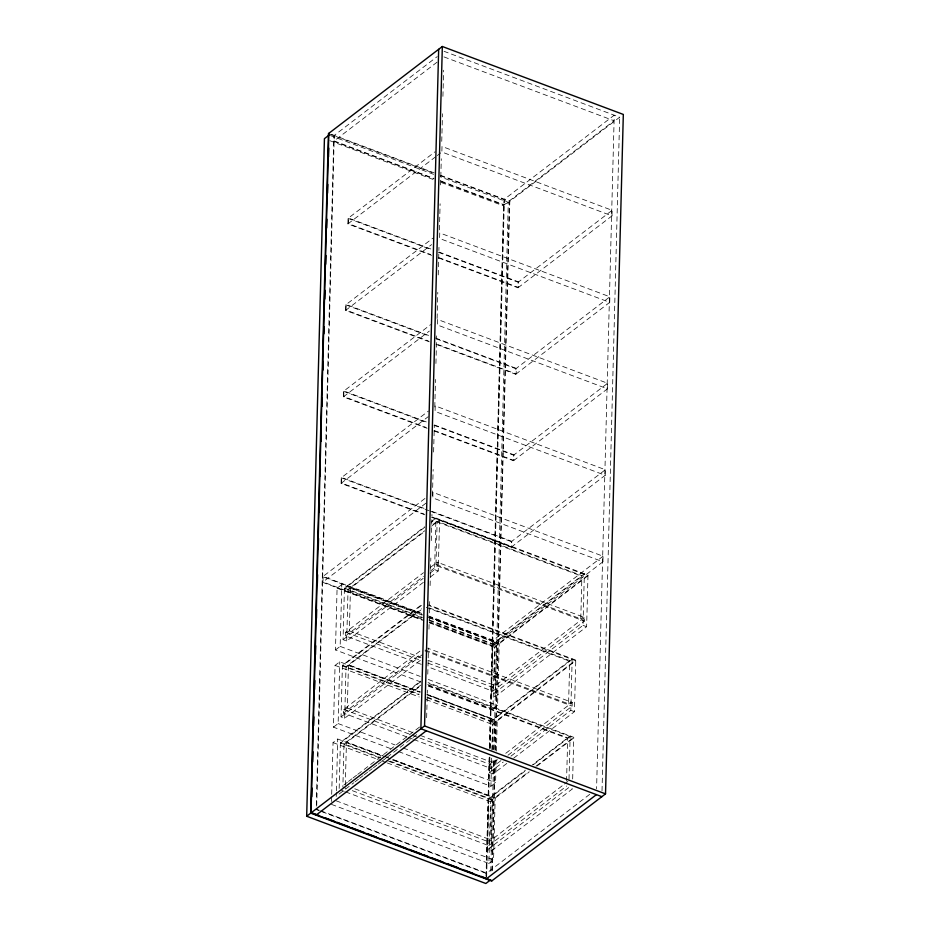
<?xml version="1.0" encoding="UTF-8"?>
<svg xmlns="http://www.w3.org/2000/svg" width="930" height="930" viewBox="0 0 930 930"><rect width="100%" height="100%" fill="white"/><g stroke="black" fill="none" stroke-linecap="round" stroke-linejoin="round"><path stroke-width="0.7" stroke-dasharray="4.65 3.49" d="M316.328 804.973L333.858 135.699L437.24 56.591M316.7 806.112L334.265 135.385M331.51 801.497L331.661 795.743M331.696 794.313L333.045 742.605L337.73 739.025L385.241 756.857M390.461 748.557L333.452 727.155L335.067 665.392L339.752 661.811L419.837 691.874M420.988 682.05L335.474 649.954L337.09 588.178L341.775 584.598L421.86 614.66M424.812 514.767L341.101 483.344L341.24 477.788L428.37 411.118M427.079 428.288L343.368 396.866L343.507 391.309L430.637 324.64M429.335 341.822L345.623 310.399L345.774 304.831L432.903 238.173M431.601 255.343L347.89 223.921L348.041 218.364L435.159 151.695M336.218 796.475L336.334 792.174M336.369 790.733L337.73 739.025M333.452 727.155L338.136 723.575L339.752 661.811M335.474 649.954L340.159 646.373L341.775 584.598M339.171 788.419L340.38 742.512L420.593 681.132M420.302 660.37L344.67 718.239L341.054 716.879L342.403 665.299L421.464 604.802M423.348 582.366L346.692 641.026L343.065 639.666L344.425 588.097L424.51 526.81M407.049 736.979L343.589 713.147L343.682 709.439L420.453 650.698M421.232 664.334L345.6 635.946L345.704 632.237L423.499 572.706M344.67 718.239L346.018 666.659L421.65 608.79M346.692 641.026L348.041 589.446L424.696 530.798M345.309 785.234L346.437 742L382.974 755.718M344.891 709.892L347.332 708.032L348.459 664.787L420.174 691.711M346.913 632.691L349.355 630.819L350.482 587.586L422.197 614.509M426.649 717.704L427.37 690.13M427.788 674.157L428.474 648.024M428.974 629.145L429.695 601.571M430.113 585.598L430.834 558.012M431.288 540.586L431.973 514.464M432.473 495.585L433.148 469.452M433.613 452.038L434.298 425.905M434.787 407.026L435.507 379.44M435.926 363.479L436.647 335.893M437.112 318.467L437.786 292.334M438.251 274.92L438.972 247.334M439.425 229.908L440.111 203.775M440.599 184.907L441.285 158.774M441.75 141.348L442.471 113.762M442.924 96.348L443.61 70.215M430.02 573.136L434.601 569.637L435.949 518.057L587.981 575.124L586.632 626.704L495.097 696.733L491.482 695.373L492.83 643.804L584.354 573.764L583.005 625.344L491.482 695.373M435.996 564.522L437.135 521.277L581.913 575.635L580.785 618.869L435.996 564.522L438.437 562.65M430.276 571.159L437.135 565.905L437.228 562.197L584.435 617.45L584.331 621.159L492.807 691.199L427.986 666.868M430.218 577.123L438.216 570.985L439.576 519.417L431.567 525.543M486.041 876.246L489.157 757.264M489.424 747.115L503.595 205.914L508.28 202.333L440.413 176.863M486.262 876.211L489.378 757.043M489.61 748.336L503.979 199.555L614.23 115.204L596.583 788.826M486.634 877.234L489.785 756.729M490.017 748.022L504.386 199.241M487.436 849.799L568.788 787.536L572.415 788.896L491.052 851.148L487.436 849.799L488.785 798.219L525.45 770.156M506.827 763.425L493.074 773.946L489.459 772.586L489.866 757.02M490.087 748.615L490.808 721.006L572.171 658.754L570.811 710.334L510.082 756.799M345.611 791.883L488.762 845.614L488.855 841.906L563.348 784.92M413.803 739.513L490.784 768.401L490.877 764.704L497.759 759.438M492.807 691.199L492.9 687.491L584.435 617.45M331.429 804.369L488.889 863.47L490.505 801.707L529.054 772.133M398.61 751.614L490.912 786.269L491.703 756.102M491.854 750.359L492.528 724.493L575.775 660.73L428.718 605.535M427.777 684.596L492.935 709.055L494.551 647.292L587.958 575.74L435.938 518.673L431.357 522.172M487.657 841.452L490.087 839.592L491.226 796.347L389.74 758.252M489.668 764.251L492.11 762.379L492.226 758.113M492.447 749.592L493.249 719.146L426.94 694.257M491.691 687.038L494.132 685.166L495.272 641.933L428.963 617.043M491.052 851.148L492.4 799.579L529.077 771.516M493.074 773.946L493.481 758.369M493.702 749.882L494.423 722.366L575.786 660.114L428.73 604.919M495.097 696.733L496.446 645.164L587.981 575.124M490.761 871.212L493.725 758.043M493.958 749.336L508.28 202.333M491.889 870.864L494.818 759.078M495.039 750.371L509.408 201.601L619.659 117.238L444.075 51.324M492.296 870.561L495.225 758.775M495.446 750.057L509.814 201.287L440.925 175.421M488.889 863.47L493.563 859.89L495.179 798.126L392.018 759.403M490.912 786.269L495.585 782.688L496.19 759.705M496.411 751.08L497.201 720.913L426.626 694.419M492.935 709.055L497.608 705.475L499.224 643.711L428.649 617.218M431.567 517.301L511.221 547.2L511.372 541.644L605.337 469.743L435.217 405.875L435.066 411.444L605.198 475.3L605.337 469.743M433.822 430.823L513.488 460.734L513.627 455.177L607.604 383.265L437.484 319.409L437.333 324.965L607.464 388.821L607.604 383.265M436.089 344.356L515.755 374.255L515.894 368.699L609.871 296.798L439.75 232.93L439.599 238.487L609.72 302.355L609.871 296.798M438.356 257.877L518.01 287.788L518.161 282.22L612.138 210.32L442.006 146.463L441.866 152.02L611.987 215.876L612.138 210.32M566.568 781.072L567.707 737.827L428.335 685.515M425.161 650.012L568.59 703.859L569.73 660.625L426.289 606.779M569.009 779.201L570.148 735.967L532.332 764.902M507.966 755.253L572.148 706.149L572.241 702.441L427.602 648.152M572.671 778.991L573.764 737.327L428.067 682.632M513.697 758.159L574.438 711.694L575.786 660.114M602.931 561.778L603.07 556.21L432.95 492.354L432.81 497.91L602.931 561.778L492.691 646.129L429.23 622.31M602.012 790.872L619.659 117.238M437.088 62.147L333.707 141.255L433.624 178.758M347.89 223.921L436.158 156.38M437.298 155.508L440.727 152.892M345.623 310.399L431.613 244.602M343.368 396.866L429.346 331.08M518.01 287.788L611.987 215.876M341.101 483.344L428.23 416.675M515.755 374.255L609.72 302.355M424.94 498.48L322.71 576.705L422.627 614.219M425.94 503.165L322.559 582.273L422.476 619.775M431.381 521.556L435.949 518.057M424.499 527.426L344.402 588.713L422.452 618.008M513.488 460.734L607.464 388.821M348.029 590.073L424.685 531.414M431.543 526.159L439.553 520.033M430.369 567.451L437.228 562.197M345.6 635.946L423.406 576.414M343.065 639.666L423.162 578.39M421.453 605.418L342.38 665.915L419.07 694.71M346.007 667.275L421.639 609.406M511.221 547.2L605.198 475.3M343.589 713.147L420.36 654.406M341.054 716.879L422.406 654.627M420.581 681.748L340.357 743.128L380.521 758.206M420.779 685.119L343.995 743.872L342.868 787.106L346.925 788.628M343.984 744.488L419.616 686.619M603.07 556.21L492.83 640.572L429.369 616.753M492.807 644.42L584.342 574.38M343.949 784.897L347.39 782.269M348.529 781.386L351.97 778.759M353.121 777.887L356.55 775.248M357.701 774.376L419.581 727.028M339.031 794.081L353.923 782.688M355.074 781.805L358.503 779.177M359.654 778.305L363.095 775.667M364.235 774.795L367.675 772.167M368.826 771.284L372.256 768.657M373.407 767.785L376.848 765.146M377.987 764.274L381.428 761.647M382.567 760.763L386.008 758.136M387.159 757.253L419.244 732.712M580.785 618.869L583.226 616.997M490.784 721.634L572.148 659.37M568.59 703.859L571.032 701.987M505.781 753.3L572.241 702.441M490.784 768.401L501.096 760.519M489.459 772.586L503.211 762.065M488.773 798.835L525.438 770.772M533.46 764.646L570.125 736.583M535.947 766.262L573.764 737.327M537.075 765.995L573.752 737.943L428.044 683.248M564.487 784.037L567.928 781.409M488.762 845.614L566.684 785.99M589.713 794.336L486.332 873.433L320.257 811.088M443.959 56.904L614.079 120.761L503.839 205.112L440.378 181.292M331.545 134.362L434.182 172.887M328.43 133.653L433.775 173.201M440.518 175.735L509.408 201.601M330.464 135.594L433.624 174.317M334.114 140.941L434.031 178.444M440.785 180.978L504.246 204.809M329.859 140.697L433.02 179.42M441.157 182.478L503.595 205.914M430.811 248.973L348.448 218.05L348.297 223.607L430.66 254.529M438.902 252.007L518.568 281.918L518.417 287.475L438.762 257.564M348.041 218.364L431.752 249.786M438.495 252.321L518.161 282.22M428.544 335.439L346.181 304.529L346.03 310.085L428.393 340.996M435.298 337.974L516.301 368.385L516.162 373.941L436.496 344.042M345.774 304.831L429.486 336.265M436.24 338.799L515.894 368.699M426.277 421.918L343.914 390.995L343.775 396.552L426.126 427.475M434.38 424.952L514.034 454.863L513.895 460.42L434.229 430.52M343.507 391.309L427.219 422.732M433.973 425.266L513.627 455.177M424.01 508.385L341.647 477.474L341.508 483.03L423.871 513.953M432.113 511.43L511.779 541.33L511.628 546.898L430.613 516.487M341.24 477.788L429.009 510.733M430.358 511.233L511.372 541.644M437.112 521.904L581.901 576.251M437.135 565.905L584.331 621.159M434.601 569.637L438.216 570.985M583.005 625.344L586.632 626.704M426.277 607.395L569.706 661.242M421.674 613.393L323.117 576.402L322.966 581.959L421.534 618.95M428.428 615.927L493.237 640.259L493.098 645.815L429.637 621.996M350.471 588.202L422.185 615.125M428.951 617.66L495.248 642.549M344.425 588.097L422.464 617.392M429.23 619.926L496.446 645.164M429.218 620.543L496.434 645.78M337.09 588.178L422.604 620.287M429.393 622.833L494.551 647.292M424.94 650.895L572.148 706.149M570.811 710.334L574.438 711.694M349.355 630.819L421.069 657.742M427.835 660.277L494.132 685.166M345.704 632.237L421.337 660.625M428.079 663.16L492.9 687.491M340.159 646.373L420.244 676.436M428.381 679.493L497.608 705.475M428.312 686.131L567.684 738.455M348.448 665.415L420.162 692.327M426.928 694.873L493.226 719.762M342.403 665.299L419.093 694.094M427.207 697.14L494.423 722.366M427.196 697.756L494.411 722.982M335.067 665.392L419.232 696.977M426.01 699.534L492.528 724.493M347.332 708.032L412.281 732.41M420.395 735.456L492.11 762.379M343.682 709.439L490.877 764.704M408.41 737.478L412.455 739.001M338.136 723.575L395.145 744.977M403.283 748.034L495.585 782.688M384.323 756.218L388.391 757.752M386.589 757.369L390.67 758.892M346.425 742.617L382.962 756.334M392.425 759.891L491.203 796.963M340.38 742.512L380.533 757.578M390.007 761.135L492.4 799.579M388.635 761.252L492.389 800.195M333.045 742.605L380.556 760.438M381.916 760.938L385.985 762.472M387.345 762.984L490.505 801.707M354.783 788.791L490.087 839.592M352.342 790.663L488.855 841.906M341.566 790.361L344.263 791.372M336.114 800.788L493.563 859.89M316.619 809.263L319.316 810.274M320.664 810.786L486.739 873.119M316.212 809.577L318.909 810.588"/><path stroke-width="1.4" d="M490.54 879.919L485.855 883.5L306.679 816.238L324.43 138.663L329.104 135.083M328.836 133.35L311.038 812.785L492.028 880.722M311.783 796.696L312.003 788.001M312.689 761.879L312.957 751.719M313.643 725.609L313.875 716.902M314.596 689.328L314.817 680.632M315.502 654.511L315.735 645.804M316.456 618.241L316.677 609.534M317.363 583.412L317.595 574.705M318.281 548.595L318.548 538.435M319.223 512.325L319.455 503.618M320.176 476.044L320.362 468.79M321.094 441.227L321.315 432.52M322.001 406.398L322.233 397.691M322.954 370.128L323.175 361.421M323.896 333.858L324.093 326.604M324.814 299.03L325.035 290.323M325.721 264.213L325.953 255.506M326.674 227.943L326.907 219.236M327.581 193.115L327.813 184.407M328.534 156.845L328.767 148.137M438.669 49.302L420.883 728.736L601.861 796.673M306.679 816.238L424.545 725.935L442.331 46.5L623.321 114.437L605.523 793.871L491.621 881.036L310.632 813.087L328.43 133.653L442.331 46.5M316.06 815.133L426.312 730.771M486.192 878.99L596.432 794.639M424.545 725.935L605.523 793.871M312.724 813.169L319.502 815.715M324.93 817.761L334.44 821.318M337.148 822.341L349.366 826.933M352.086 827.944L364.304 832.536M367.013 833.547L376.511 837.116M381.951 839.162L391.449 842.72M394.157 843.743L406.375 848.334M409.095 849.346L421.313 853.938M424.022 854.949L428.091 856.484M432.171 858.006L443.029 862.087M447.098 863.61L457.955 867.69M464.744 870.236L472.893 873.293M481.031 876.351L487.82 878.897"/></g></svg>
